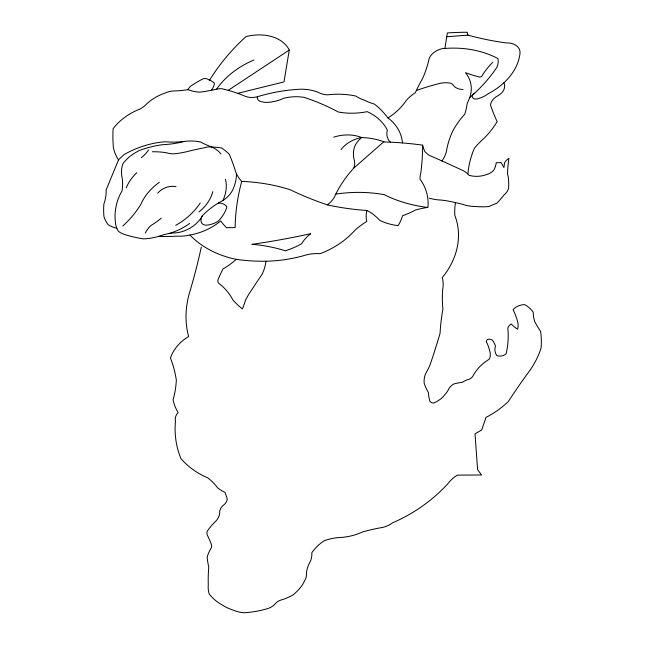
<?xml version="1.0" encoding="UTF-8"?>
<svg xmlns="http://www.w3.org/2000/svg" width="645" height="645" viewBox="0 0 645 645"><rect width="100%" height="100%" fill="white"/><g stroke="black" fill="none" stroke-linecap="round" stroke-linejoin="round"><path stroke-width="0.97" d="M444.913 48.351L447.364 32.935A293.967 242.117 -13.9 0 1 467.246 32.25A27.509 19.761 -11.9 0 0 467.859 35.072A237.957 155.308 -10.2 0 0 506.406 42.941A14.625 10.675 -11.2 0 1 519.967 53.632A63 46.013 -13.2 0 1 488.273 93.694A24.349 18.068 -12.5 0 1 476.857 98.999A4.201 3.144 -12.2 0 1 472.398 97.129A4.201 3.144 -12.2 0 1 474.615 93.186M209.641 80.133A207.811 157.638 -16.3 0 1 246.027 36.563A43.409 31.105 -21.6 0 1 289.274 50.028L283.994 81.907L237.691 93.34M220.969 154.018A34.814 26.106 -25.7 0 0 211.77 147.036A128.653 92.114 -20.2 0 1 200.426 141.956A44.932 33.677 -26.2 0 0 185.663 141.279A84.447 59.985 -23.8 0 1 165.08 141.755A78.279 59.009 -27.9 0 0 124.493 154.34A45.521 33.798 -27.3 0 0 118.519 159.912L106.143 189.84A50.866 37.007 -31 0 1 103.861 204.142A113.302 86.212 -25.2 0 0 103.942 216.575A48.488 36.37 -27.9 0 0 108.223 224.766A34.427 25.711 -28.6 0 0 116.777 228.193M152.381 151.769A82.358 62.13 -29 0 1 166.233 152.704A24.446 17.891 -25.3 0 0 174.424 153.824A77.134 55.204 -24.4 0 0 189.332 151.035A275.48 229.088 -31.5 0 1 203.925 147.866A14.996 11.207 -24.8 0 1 211.77 147.036A76.82 58.776 -26.5 0 1 221.364 147.915A66.225 49.988 -26.7 0 1 229.354 154.365A405.802 287.525 -39.3 0 1 234.804 168.934A46.569 35.346 -21.6 0 0 241.698 181.374A201.603 165.281 -31.1 0 1 290.25 189.759A337.093 233.498 -12.2 0 0 327.402 204.876A24.881 19.398 -20.6 0 0 335.787 194.089A128.331 103.426 -12.9 0 1 353.766 168.119L383.856 141.731M228.241 90.348L289.274 50.028M446.759 36.749L468.068 35.128M201.329 247.011A721.505 439.382 -41.3 0 1 189.469 292.911A108.473 89.349 -24.1 0 0 188.614 336.561A36.644 30.283 -31.4 0 0 170.433 357.927A147.818 116.616 -40.3 0 1 176.335 380.131A101.257 80.625 -37.8 0 1 173.086 399.811A51.511 43.231 -31.6 0 0 178.133 412.494A10.014 8.401 -35.3 0 0 175.472 421.08A98.532 85.164 -30.3 0 0 181.003 458.7A92.961 79.367 -30.5 0 0 207.779 477.856A66.895 57.494 -44 0 1 217.696 487.91A50.673 44.118 -33.7 0 0 224.92 492.361A42.409 36.684 -41.9 0 1 227.233 499.472A8.482 7.417 -39.4 0 1 224.484 504.325A10.997 9.691 -40.1 0 0 219.703 510.929A12.956 11.304 -41.2 0 1 215.922 521.071A51.189 45.932 -43.5 0 0 207.182 531.383A6.289 5.523 -42.7 0 0 207.319 535.132A112.794 95.581 -50.2 0 1 211.447 544.598A5.515 4.846 -44.3 0 1 210.778 548.839A27.646 24.679 -44.8 0 0 207.166 557.224A78.626 71.434 -40.1 0 0 208.754 566.987A171.82 162.983 -33.4 0 0 208.27 584.91A24.131 21.616 -47.6 0 0 209.294 594.15A52.019 46.787 -44.1 0 0 222.13 604.954A60.888 54.873 -43.1 0 0 233.804 610.347A36.144 32.629 -46.2 0 0 243.979 612.75A100.281 89.212 -39.5 0 0 266.966 608.791A16.101 14.674 -47.8 0 0 275.004 604.091A11.15 10.272 -49.7 0 1 280.22 600.285A53.93 48.859 -41.9 0 0 293.161 594.851A47.464 43.022 -43.3 0 0 302.013 585.531A74.618 66.782 -43.7 0 0 304.98 580.065A9.675 8.917 -43.6 0 0 306.415 574.727A21.785 20.342 -40.8 0 1 307.923 566.649A54.696 51.818 -39.2 0 1 310.745 560.473A21.559 19.729 -41.1 0 0 311.858 552.644A41.941 39.442 -39.1 0 1 324.451 540.639A55.591 52.382 -42.9 0 1 341.229 537.43A57.897 52.616 -28.5 0 0 362.933 531.811A235.554 224.234 88.8 0 1 383.364 527.279A28.565 26.405 -25.3 0 0 392.773 522.748A145.109 127.081 -23.9 0 0 447.686 483.911A35.628 33.234 -7.4 0 1 457.37 475.131L481.549 474.986L477.59 469.657L475.043 433.835L481.734 429.909L485.983 417.404A89.808 77.521 -13.3 0 0 508.341 401.537A1583.822 1001.233 39.2 0 1 529.819 370.496A94.863 81.052 -12.8 0 0 541.074 348.058A93.96 80.948 -12.9 0 0 540.583 331.377A131.749 107.102 0.3 0 1 534.657 321.452A43.812 36.741 -3.2 0 1 533.221 312.22A28.622 24.365 -8 0 0 524.756 304.642A13.9 11.763 -6.9 0 0 513.081 309.673A76.271 65.476 -13.3 0 1 517.959 323.218A19.874 16.931 -8.8 0 1 517.604 329.224A39.281 32.943 -5.9 0 1 511.243 323.975A9.264 7.901 -7.2 0 0 507.809 328.031A100.233 85.978 -16.3 0 1 506.156 353.702A7.869 6.781 -8.2 0 1 496.723 355.516A14.392 12.4 -7.4 0 1 495.465 346.034A30.218 26.163 -11.2 0 0 492.667 340.479A4.942 4.249 -9.3 0 0 487.999 339.318A2.741 2.354 -9.3 0 0 487.08 343.164A57.615 50.092 -14.2 0 1 489.934 352.065A11.352 9.836 -10 0 1 489.087 359.313A45.472 40.038 -6 0 0 472.567 376.704A10.054 8.78 -11.2 0 1 468.931 379.333A15.996 14.126 -10.2 0 0 462.433 382.316A42.538 38.103 -10.7 0 0 453.564 384.089A14.851 13.134 -11.4 0 0 449.178 388.169A24.405 21.406 -15 0 1 445.106 394.361A23.962 21.043 -15.1 0 1 433.367 403.085A5.547 4.91 -14.3 0 1 429.796 401.109A69.942 61.444 -7.8 0 1 428.328 392.329A55.93 48.738 -10 0 1 424.208 383.332A24.389 21.39 -12.8 0 1 425.563 373.737A81.52 69.571 -20.8 0 0 430.013 364.965A761.576 510.26 -39.7 0 0 440.075 333.32A280.277 230.983 6 0 1 442.922 309.003A154.679 128.081 -2.6 0 1 442.655 289.637A38.071 31.71 -16.1 0 0 442.325 277.527A82.495 66.854 -17.6 0 0 454.822 215.341A90.671 72.2 -7.6 0 1 455.435 202.651A90.735 75.142 -14.9 0 0 441.261 200.079A46.44 36.16 -13.3 0 1 429.248 198.2M455.435 202.651A97.492 81.06 -14.7 0 1 466.561 205.505A40.957 32.105 -11.5 0 0 476.034 206.529A61.211 47.545 -11.2 0 0 488.837 206.553A164.378 139.086 -3.9 0 1 496.997 203.102A122.05 94.041 -15.6 0 0 504.019 194.943A15.561 12.287 -10.7 0 0 508.566 188.284A93.436 73.836 -15 0 0 508.558 179.891A32.621 25.703 -11.7 0 0 507.51 174.134A245.39 185.671 1 0 1 508.897 158.323A13.739 10.715 -9.6 0 0 504.559 162.758L503.93 167.563L501.133 162.613L496.247 162.742A33.75 26.276 -12.5 0 1 493.989 169.861A12.763 9.949 -11.4 0 1 486.443 174.626A22.946 17.826 -11.7 0 1 468.963 175.263A24.397 19.269 -13.2 0 0 460.699 169.538A3470.721 1813.393 -80.1 0 0 429.175 155.332A60.799 46.158 -12.2 0 1 424.894 151.688A62.234 47.577 -11.7 0 1 422.62 145.165A329.119 290.226 -25.1 0 0 384.509 141.973A70.095 55.059 -18.7 0 0 361.66 137.538A36.184 27.912 -18.8 0 0 333.723 137.159M265.877 261.233A44.739 35.539 -26.7 0 1 262.007 274.439A937.443 751.215 31 0 0 251.8 289.726A93.203 78.311 -22.4 0 0 245.535 300.022A90.76 71.684 -30.5 0 1 242.383 308.939A97.871 78.577 -21.5 0 1 232.821 299.812A75.747 61.041 -31.9 0 0 219.042 283.494A4.91 3.934 -27.2 0 1 218.163 279.333A230.854 196.644 -14.6 0 1 222.88 269.046A62.839 48.585 -26.8 0 0 236.223 259.363A174.376 130.088 -20.5 0 0 265.877 261.233A125.517 95.581 -21.4 0 0 302.707 255.96A38.152 31.323 -22.4 0 1 320.017 253.67A71.676 56.05 -21.3 0 0 355.056 230.136A71.289 58.751 -16.1 0 1 366.795 221.42A33.403 26.679 -16.1 0 1 366.86 210.504A238.811 171.014 -14.7 0 1 327.402 204.876M236.223 259.363A112.633 86.204 -21.8 0 1 189.944 235.022A37.716 28.751 -26.6 0 1 177.351 236.135A172.263 124.324 -23.8 0 1 158.799 236.336M467.907 173.739A130.338 101.402 -5.5 0 1 474.317 148.382A85.317 66.975 -8 0 1 484.274 138.095A89.816 67.249 -14.9 0 0 497.134 121.574A267.361 189.735 -2.4 0 1 490.474 104.877A15.19 11.441 -10.8 0 1 498.585 95.387A14.013 10.441 -11.6 0 0 503.898 82.778M422.62 145.165A319.033 236.094 -29 0 1 420.798 173.215A24.437 19.165 -13.5 0 0 420.097 179.342A63.017 50.076 -17.9 0 1 427.974 207.319A108.046 90.59 -13.7 0 0 415.38 210.036A61.63 47.98 -16.6 0 1 402.577 215.728A45.239 35.951 -18.3 0 1 398.062 225.621A55.486 43.57 -15.2 0 1 379.72 220.332A62.847 50.923 -20.7 0 0 373.519 214.632A37.41 30.122 -19.4 0 0 366.86 210.504M340.963 149.737A27.404 21.14 -17.6 0 1 361.66 137.538A24.494 18.834 -16.9 0 0 354.46 147.092A36.475 28.074 -16.3 0 0 354.032 159.251A20.059 15.48 -19.1 0 1 353.766 168.119M441.946 160.928A32.992 25.445 -15 0 0 446.598 150.406A113.48 87.68 -7.8 0 1 453.032 130.475A107.965 83.624 -8.1 0 1 464.787 114.117A77.948 58.477 -16.1 0 0 467.061 104.038A62.896 47.504 -9.8 0 1 469.552 98.234A44.118 32.919 -14.4 0 0 465.472 72.692A139.78 97.443 -10.6 0 0 478.026 76.642A2.644 1.959 -12.2 0 0 480.775 76.852A2.644 1.959 -12.2 0 0 482.492 75.005A97.911 73.353 -8 0 1 492.764 62.251M469.979 97.306A148.205 105.836 -16.8 0 0 496.964 67.161A24.067 17.673 -12.5 0 0 497.916 58.558A88.97 67.346 -13.7 0 0 442.002 48.697A16.439 12.029 -13.7 0 0 429.119 58.663A142.118 102.241 -20 0 1 422.596 78.488A214.987 163.024 -5.5 0 0 415.34 92.727A36.934 27.92 -14 0 0 406.165 100.547A56.446 41.667 -17.5 0 1 388 117.962A56.808 43.578 -18.4 0 1 402.488 142.94M388 117.962A114.641 88.139 -21.4 0 0 374.447 104.095A59.13 43.207 -15.5 0 1 364.506 100.209A44.505 32.613 -16.2 0 1 355.709 96.041A76.255 58.348 -19.5 0 0 327.604 94.831A18.641 13.666 -18.5 0 1 320.896 93.541A45.416 33.959 -20.6 0 0 300.078 89.22A145.423 113.56 -22.3 0 0 259.411 96.129A17.665 12.795 -21.6 0 1 245.052 96.218A171.046 129.677 -28.6 0 0 221.533 88.655A17.633 12.803 -23.3 0 0 216.551 89.22A147.189 99.209 -21.9 0 1 199.894 92.179A45.287 31.984 -22.8 0 1 187.929 89.655A81.117 55.994 -23.1 0 1 175.924 90.913A19.56 14.053 -25.1 0 0 164.08 93.42A37.87 27.421 -25.3 0 0 144.649 105.869A29.219 20.551 -26.2 0 1 140.11 108.981A47.391 34.516 -26.5 0 0 113.133 128.629A203.764 150.591 -19.7 0 0 113.407 147.608A62.96 45.819 -25.4 0 0 118.519 159.912M416.347 90.502A206.142 167.547 -11 0 1 440.608 83.221A24.446 18.342 -13.7 0 1 449.976 83.02A6.732 5.015 -13.5 0 1 452.766 84.551A13.061 9.683 -12.8 0 0 463.046 89.502M189.944 235.022A51.931 39.369 -26.2 0 0 220.767 220.953A64.887 50.165 -22.3 0 0 226.548 227.701L235.111 227.588A285.622 227.153 -9.5 0 1 241.698 181.374M335.787 194.089A136.692 114.076 -20.9 0 1 384.13 194.621A128.113 96.581 -12.9 0 0 427.417 207.408M390.314 142.182A20.156 15.367 -15.4 0 1 387.355 130.137A60.178 46.093 -19.1 0 0 367.239 111.658A61.718 45.029 -17.2 0 1 338.117 111.948A256.009 203.199 -29.7 0 0 304.142 97.379A42.973 32.21 -20.9 0 0 283.792 98.225A29.549 21.43 -20.9 0 1 272.085 101.837A19.56 14.246 -21.1 0 1 260.878 101.515A6.635 4.854 -21.5 0 1 257.371 96.758M236.409 173.586A48.81 36.781 -26 0 1 233.409 188.308A23.309 17.713 -25.1 0 1 222.896 200.498A66.258 52.479 -24.9 0 0 202.498 215.591A28.227 21.511 -27.1 0 1 176.093 232.861A40.03 31.274 -29.2 0 0 162.072 235.28A52.592 39.458 -27.7 0 1 143.367 238.876A154.131 112.375 -24.1 0 1 125.469 234.788A30.049 22.631 -28.6 0 1 118.39 231.305A33.54 25.349 -28.4 0 1 115.31 221.171A65.621 49.834 -27 0 1 116.165 206.15A52.293 39.538 -27.4 0 1 121.978 191.097A64.573 46.932 -30.8 0 0 122.131 177.577A37.668 27.84 -26.8 0 1 122.848 163.854A38.273 28.404 -27.2 0 1 130.024 156.292A52.979 39.587 -27.3 0 1 139.417 150.43A91.372 69.386 -28.2 0 1 162.306 144.722A84.471 59.864 -24.3 0 0 184.293 141.448M202.498 215.591A9.643 7.45 -26 0 0 201.974 223.493A7.208 5.563 -26.1 0 0 207.198 225.121A21.14 16.238 -25.8 0 0 218.284 221.146A34.951 26.703 -26.3 0 0 226.879 206.892A12.279 9.482 -25.6 0 0 218.397 203.022M225.468 179.294A44.497 33.677 -26.5 0 1 222.896 200.498M189.654 223.452A49.955 37.595 -27.3 0 1 168.78 233.563M200.24 202.99A57.115 42.699 -27.5 0 1 175.763 225.323M212.786 191.613A37.773 28.501 -26.7 0 1 198.966 211.963M145.278 233.087A24.591 18.931 -28.4 0 1 150.954 225.444A47.988 35.733 -28.4 0 0 161.242 218.187M122.8 226.024A82.286 59.767 -30.1 0 0 141.005 204.07A47.746 36.434 -26.9 0 1 159.436 182.253M157.686 193.169A15.859 11.981 -27.2 0 1 176.053 186.703M126.267 187.8A41.361 31.065 -27.2 0 1 136.821 172.675M148.552 149.954A27.469 19.874 -27.4 0 1 141.368 157.702M187.929 89.655A10.594 7.595 -23.9 0 1 192.919 84.656A82.762 61.323 -23.2 0 1 203.514 78.593A8.369 5.99 -23.6 0 1 208.674 79.706A35.596 25.679 -24.4 0 1 214.398 83.003A14.964 10.707 -23.7 0 1 211.205 90.324M216.551 89.22A70.265 51.81 -21.2 0 1 253.953 60.033M252.082 244.326A526.594 331.022 -19.2 0 0 310.688 233.7A34.403 27.864 -20.5 0 0 301.513 243.891A75.449 58.405 -22.7 0 1 285.372 250.8A165.829 138.748 -32.2 0 0 252.082 244.326"/></g></svg>
